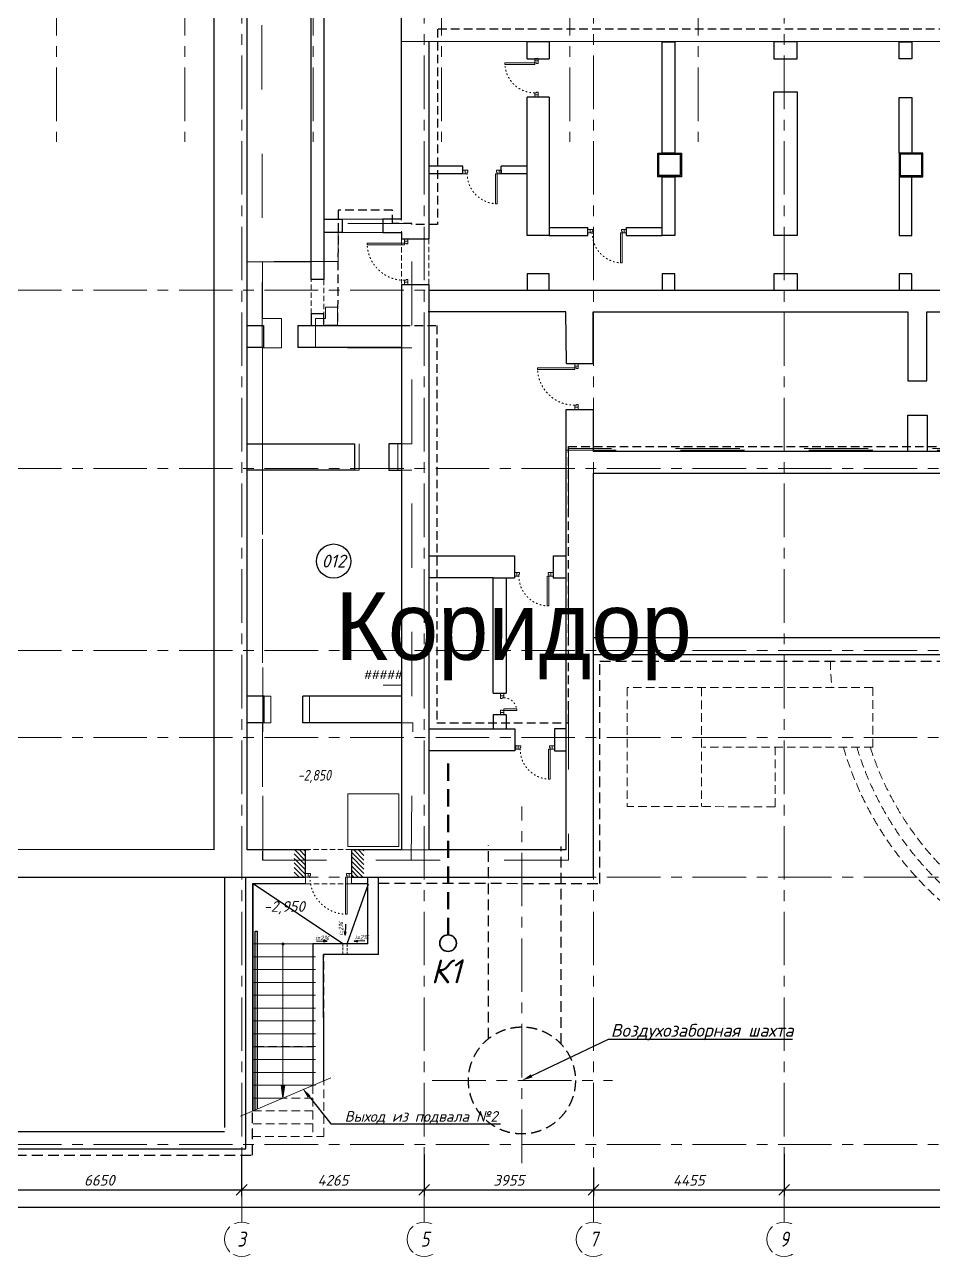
# Model space of a CAD drawing. Header units: millimetres. Extents: x -9096648 to 8741128, y -70248 to 735163.
# Drawn here: x -203976 to -182740, y -67406 to -38634 of the extents above; entities that cross this region are included whole.
import ezdxf
from ezdxf import colors
from ezdxf.entities.mleader import LeaderData, LeaderLine
from ezdxf.enums import TextEntityAlignment as Align
from ezdxf.math import Vec2, Vec3

# ---------------------------------------------------------------- set-up
doc = ezdxf.new("R2018")
doc.units = ezdxf.units.MM
for name, pattern in [('ACAD_ISO03W100', [30, 12, -18]), ('ADSK_Скрыто', [6, 3, -3]), ('ADSK_Штриховая_ш2 п1', [3, 2, -1]), ('CENTER', [2, 1.25, -0.25, 0.25, -0.25]), ('HIDDEN', [6, 4, -2]), ('TRATTEGGIATA', [0.75, 0.5, -0.25])]:
    doc.linetypes.add(name, pattern=pattern)
doc.layers.get('Defpoints').update_dxf_attribs({"color": 6})
for name, color, linetype, lineweight in [('_0', 250, 'Continuous', 9), ('_К1', 36, 'Continuous', 35), ('_Скрыто_', 7, 'ADSK_Скрыто', 9), ('АР штриховка стен', 250, 'Continuous', 9), ('АР_Выноски АПР', 7, 'Continuous', 5), ('АР_Двери', 5, 'Continuous', 18), ('АР_Лестницы', 250, 'Continuous', 15), ('АР_Лестницы ограждение', 94, 'Continuous', 25), ('АР_Маркер экспликации', 239, 'Continuous', 13), ('АР_МосжилНии_Стены', 202, 'Continuous', 30), ('АР_Навесной фасад', 5, 'Continuous', 5), ('АР_Номер помещения', 1, 'Continuous', 25), ('АР_Оси', 193, 'Continuous', 9), ('АР_Оси размеры', 164, 'Continuous', 9), ('АР_Отметки', 250, 'Continuous', 15), ('АР_Помещения_площадь', 19, 'Continuous', 9), ('АР_Размеры', 175, 'Continuous', 9), ('АР_Сети', 250, 'Continuous', 30), ('АР_тонкая линия', 250, 'Continuous', 0), ('Подвал', 250, 'Continuous', 30)]:
    doc.layers.add(name, color=color, linetype=linetype, lineweight=lineweight)
doc.layers.add('АР_Названия помещений', color=124, linetype='Continuous', lineweight=5, plot=False)
doc.layers.add('Границы укрытия', color=3, linetype='ADSK_Штриховая_ш2 п1', lineweight=30, plot=False)
doc.layers.add('ТХ_ВК_трапы', color=5, linetype='Continuous')
doc.styles.add('ISOCPEUR', font='isocpeui.ttf', dxfattribs={"height": 250})
doc.styles.get("Standard").update_dxf_attribs({"font": 'arial.ttf'})
doc.styles.add('ГОСТ 2.304', font='isocpeur.ttf', dxfattribs={"width": 0.7})
doc.dimstyles.new('СПДС', dxfattribs={"dimscale": 100, "dimtxt": 2.5, "dimasz": 2.5, "dimexe": 1.5, "dimexo": 0, "dimgap": 1, "dimtad": 1, "dimdec": 0, "dimrnd": 1, "dimtxsty": 'ГОСТ 2.304', "dimblk": 'OBLIQUE', "dimcen": 2.5, "dimdle": 1.5, "dimadec": 0, "dimazin": 2, "dimtfac": 0.75, "dimtdec": 0, "dimtmove": 1, "dimatfit": 3, "dimfxl": 1, "dimtolj": 1, "dimarcsym": 1})

# ---------------------------------------------------------------- blocks, each defined once
blk = doc.blocks.new('*U1991')
h = blk.add_hatch(color=8)
h.dxf.hatch_style = 1
edge = h.paths.add_edge_path()
edge.add_arc((0, 0), 27.6, 359.64, 719.64)
h = blk.add_hatch(color=8)
h.dxf.hatch_style = 1
h.paths.add_polyline_path([(3300, -44), (3300, 44), (3600, 0)])
at = {"color": 8}
blk.add_line((3600, 0), (0, 0), dxfattribs=at)
blk.add_lwpolyline([(3300, 44), (3300, -44), (3600, 0), (3300, 44)], dxfattribs=at)
blk.add_circle((0, 0), 27.6, dxfattribs=at)
blk = doc.blocks.new('*U2322')
at = {"color": 8}
for points in [[(-55, -80), (-55, 0), (-115, 0), (-115, -40), (-100, -40), (-100, -80), (-55, -80)], [(0, 0), (0, -80), (-55, -80), (-55, 0), (0, 0)], [(-1070, 0), (-1070, -80), (-1015, -80), (-1015, 0), (-1070, 0)], [(-1015, -80), (-1015, 0), (-955, 0), (-955, -40), (-970, -40), (-970, -80), (-1015, -80)]]:
    blk.add_lwpolyline(points, dxfattribs=at)
blk.add_lwpolyline([(-100, -80), (-100, -950), (-140, -950), (-140, -80)], close=True, dxfattribs=at)
at = {"color": 8, "linetype": 'ACAD_ISO03W100', "ltscale": 3}
blk.add_arc((-100, -80), 870, 180, 270, dxfattribs=at)
blk = doc.blocks.new('*U2333')
at = {"color": 8}
blk.add_lwpolyline([(-100, 80), (-100, 950), (-140, 950), (-140, 80)], close=True, dxfattribs=at)
for points in [[(-1070, 0), (-1070, 80), (-1015, 80), (-1015, 0), (-1070, 0)], [(-1015, 80), (-1015, 0), (-955, 0), (-955, 40), (-970, 40), (-970, 80), (-1015, 80)], [(-55, 80), (-55, 0), (-115, 0), (-115, 40), (-100, 40), (-100, 80), (-55, 80)], [(0, 0), (0, 80), (-55, 80), (-55, 0), (0, 0)]]:
    blk.add_lwpolyline(points, dxfattribs=at)
at = {"color": 8, "linetype": 'ACAD_ISO03W100', "ltscale": 3}
blk.add_arc((-100, 80), 870, 90, 180, dxfattribs=at)
blk = doc.blocks.new('_Oblique')
at = {"color": 8, "linetype": 'ByBlock', "lineweight": -2}
blk.add_line((-0.5, -0.5), (0.5, 0.5), dxfattribs=at)
blk = doc.blocks.new('*D2751')
at = {"layer": 'Defpoints', "color": 0, "ltscale": 100, "transparency": 16777216}
for p in [(-198904, -65029), (-205554, -65443), (-198904, -65853)]:
    blk.add_point(p, dxfattribs=at)
at = {"layer": 'АР_Оси размеры', "color": 8, "lineweight": -2, "ltscale": 100, "transparency": 16777216}
for p, q in [((-198904, -65029), (-198904, -66003)), ((-205554, -65443), (-205554, -66003)), ((-205704, -65853), (-198754, -65853))]:
    blk.add_line(p, q, dxfattribs=at)
at = {"layer": 'АР_Оси размеры', "color": 8, "lineweight": -2, "ltscale": 100, "transparency": 16777216, "xscale": 250, "yscale": 250, "zscale": 250, "rotation": 180}
blk.add_blockref('_Oblique', (-205554, -65853), dxfattribs=at)
at = {"layer": 'АР_Оси размеры', "color": 8, "lineweight": -2, "ltscale": 100, "transparency": 16777216, "xscale": 250, "yscale": 250, "zscale": 250}
blk.add_blockref('_Oblique', (-198904, -65853), dxfattribs=at)
at = {"layer": 'АР_Оси размеры', "color": 8, "ltscale": 100, "transparency": 16777216, "insert": (-202229, -65628), "char_height": 250, "attachment_point": 5, "style": 'ISOCPEUR'}
blk.add_mtext('\\A1;6650', dxfattribs=at)
blk = doc.blocks.new('*D2752')
at = {"layer": 'Defpoints', "color": 0, "ltscale": 100, "transparency": 16777216}
for p in [(-198904, -65029), (-194639, -65029), (-194639, -65853)]:
    blk.add_point(p, dxfattribs=at)
at = {"layer": 'АР_Оси размеры', "color": 8, "lineweight": -2, "ltscale": 100, "transparency": 16777216}
for p, q in [((-198904, -65029), (-198904, -66003)), ((-194639, -65029), (-194639, -66003)), ((-199054, -65853), (-194489, -65853))]:
    blk.add_line(p, q, dxfattribs=at)
at = {"layer": 'АР_Оси размеры', "color": 8, "lineweight": -2, "ltscale": 100, "transparency": 16777216, "xscale": 250, "yscale": 250, "zscale": 250, "rotation": 180}
blk.add_blockref('_Oblique', (-198904, -65853), dxfattribs=at)
at = {"layer": 'АР_Оси размеры', "color": 8, "lineweight": -2, "ltscale": 100, "transparency": 16777216, "xscale": 250, "yscale": 250, "zscale": 250}
blk.add_blockref('_Oblique', (-194639, -65853), dxfattribs=at)
at = {"layer": 'АР_Оси размеры', "color": 8, "ltscale": 100, "transparency": 16777216, "insert": (-196771, -65628), "char_height": 250, "attachment_point": 5, "style": 'ISOCPEUR'}
blk.add_mtext('\\A1;4265', dxfattribs=at)
blk = doc.blocks.new('*D2753')
at = {"layer": 'Defpoints', "color": 0, "ltscale": 100, "transparency": 16777216}
for p in [(-194639, -65029), (-190684, -65330), (-190684, -65853)]:
    blk.add_point(p, dxfattribs=at)
at = {"layer": 'АР_Оси размеры', "color": 8, "lineweight": -2, "ltscale": 100, "transparency": 16777216}
for p, q in [((-194639, -65029), (-194639, -66003)), ((-190684, -65330), (-190684, -66003)), ((-194789, -65853), (-190534, -65853))]:
    blk.add_line(p, q, dxfattribs=at)
at = {"layer": 'АР_Оси размеры', "color": 8, "lineweight": -2, "ltscale": 100, "transparency": 16777216, "xscale": 250, "yscale": 250, "zscale": 250, "rotation": 180}
blk.add_blockref('_Oblique', (-194639, -65853), dxfattribs=at)
at = {"layer": 'АР_Оси размеры', "color": 8, "lineweight": -2, "ltscale": 100, "transparency": 16777216, "xscale": 250, "yscale": 250, "zscale": 250}
blk.add_blockref('_Oblique', (-190684, -65853), dxfattribs=at)
at = {"layer": 'АР_Оси размеры', "color": 8, "ltscale": 100, "transparency": 16777216, "insert": (-192661, -65628), "char_height": 250, "attachment_point": 5, "style": 'ISOCPEUR'}
blk.add_mtext('\\A1;3955', dxfattribs=at)
blk = doc.blocks.new('*D2754')
at = {"layer": 'Defpoints', "color": 0, "ltscale": 100, "transparency": 16777216}
for p in [(-186229, -65011), (-190684, -65330), (-186229, -65853)]:
    blk.add_point(p, dxfattribs=at)
at = {"layer": 'АР_Оси размеры', "color": 8, "lineweight": -2, "ltscale": 100, "transparency": 16777216}
for p, q in [((-186229, -65011), (-186229, -66003)), ((-190684, -65330), (-190684, -66003)), ((-190834, -65853), (-186079, -65853))]:
    blk.add_line(p, q, dxfattribs=at)
at = {"layer": 'АР_Оси размеры', "color": 8, "lineweight": -2, "ltscale": 100, "transparency": 16777216, "xscale": 250, "yscale": 250, "zscale": 250, "rotation": 180}
blk.add_blockref('_Oblique', (-190684, -65853), dxfattribs=at)
at = {"layer": 'АР_Оси размеры', "color": 8, "lineweight": -2, "ltscale": 100, "transparency": 16777216, "xscale": 250, "yscale": 250, "zscale": 250}
blk.add_blockref('_Oblique', (-186229, -65853), dxfattribs=at)
at = {"layer": 'АР_Оси размеры', "color": 8, "ltscale": 100, "transparency": 16777216, "insert": (-188456, -65628), "char_height": 250, "attachment_point": 5, "style": 'ISOCPEUR'}
blk.add_mtext('\\A1;4455', dxfattribs=at)
blk = doc.blocks.new('*D2755')
at = {"layer": 'Defpoints', "color": 0, "ltscale": 100, "transparency": 16777216}
for p in [(-186229, -65011), (-177659, -65011), (-177659, -65853)]:
    blk.add_point(p, dxfattribs=at)
at = {"layer": 'АР_Оси размеры', "color": 8, "lineweight": -2, "ltscale": 100, "transparency": 16777216}
for p, q in [((-186229, -65011), (-186229, -66003)), ((-177659, -65011), (-177659, -66003)), ((-186379, -65853), (-177509, -65853))]:
    blk.add_line(p, q, dxfattribs=at)
at = {"layer": 'АР_Оси размеры', "color": 8, "lineweight": -2, "ltscale": 100, "transparency": 16777216, "xscale": 250, "yscale": 250, "zscale": 250, "rotation": 180}
blk.add_blockref('_Oblique', (-186229, -65853), dxfattribs=at)
at = {"layer": 'АР_Оси размеры', "color": 8, "lineweight": -2, "ltscale": 100, "transparency": 16777216, "xscale": 250, "yscale": 250, "zscale": 250}
blk.add_blockref('_Oblique', (-177659, -65853), dxfattribs=at)
at = {"layer": 'АР_Оси размеры', "color": 8, "ltscale": 100, "transparency": 16777216, "insert": (-181944, -65626), "char_height": 250, "attachment_point": 5, "style": 'ISOCPEUR'}
blk.add_mtext('\\A1;8570', dxfattribs=at)
blk = doc.blocks.new('*D2762')
at = {"layer": 'Defpoints', "color": 0, "ltscale": 100, "transparency": 16777216}
for p in [(-143389, -66255), (-211804, -66581), (-143389, -66581)]:
    blk.add_point(p, dxfattribs=at)
at = {"layer": 'АР_Оси размеры', "color": 8, "lineweight": -2, "ltscale": 100, "transparency": 16777216}
for p, q in [((-211804, -66581), (-211804, -66105)), ((-143389, -66581), (-143389, -66105)), ((-211954, -66255), (-143239, -66255))]:
    blk.add_line(p, q, dxfattribs=at)
at = {"layer": 'АР_Оси размеры', "color": 8, "lineweight": -2, "ltscale": 100, "transparency": 16777216, "xscale": 250, "yscale": 250, "zscale": 250, "rotation": 180}
blk.add_blockref('_Oblique', (-211804, -66255), dxfattribs=at)
at = {"layer": 'АР_Оси размеры', "color": 8, "lineweight": -2, "ltscale": 100, "transparency": 16777216, "xscale": 250, "yscale": 250, "zscale": 250}
blk.add_blockref('_Oblique', (-143389, -66255), dxfattribs=at)
at = {"layer": 'АР_Оси размеры', "color": 8, "ltscale": 100, "transparency": 16777216, "insert": (-177596, -66030), "char_height": 250, "attachment_point": 5, "style": 'ISOCPEUR'}
blk.add_mtext('\\A1;68415', dxfattribs=at)
blk = doc.blocks.new('*U2116')
at = {"layer": 'АР_Номер помещения', "color": 8}
blk.add_circle((-16481, -1596), 400, dxfattribs=at)
at = {"layer": 'АР_Помещения_площадь', "color": 8}
blk.add_line((-14899, -4495), (-15322, -4495), dxfattribs=at)
at = {"color": 8, "style": 'ISOCPEUR', "flags": 1}
blk.add_attdef('КАТЕГОРИЯ', (-499, -2092), '', height=250, dxfattribs=at)
at = {"layer": 'АР_Номер помещения', "color": 8, "style": 'ISOCPEUR'}
blk.add_attdef('НОМЕР_ПОМЕЩЕНИЯ', text='', height=300, dxfattribs=at).set_placement((-16481, -1596), align=Align.MIDDLE_CENTER)
at = {"layer": 'АР_Помещения_площадь', "color": 8, "lineweight": 30, "flags": 104}
blk.add_attdef('ИМЯ_ПОМЕЩЕНИЯ', text='', height=100, dxfattribs=at).set_placement((158, 1217), align=Align.MIDDLE_CENTER)
at = {"layer": 'АР_Помещения_площадь', "color": 8, "style": 'ISOCPEUR'}
blk.add_attdef('ПЛОЩАДЬ_ПОМЕЩЕНИЯ', text='', height=200, dxfattribs=at).set_placement((-14894, -4249), align=Align.MIDDLE_RIGHT)
blk = doc.blocks.new('*U2117')
at = {"color": 8}
blk.add_lwpolyline([(-100, 80), (-100, 780), (-140, 780), (-140, 80)], close=True, dxfattribs=at)
for points in [[(-900, 0), (-900, 80), (-845, 80), (-845, 0), (-900, 0)], [(-845, 80), (-845, 0), (-785, 0), (-785, 40), (-800, 40), (-800, 80), (-845, 80)], [(-55, 80), (-55, 0), (-115, 0), (-115, 40), (-100, 40), (-100, 80), (-55, 80)], [(0, 0), (0, 80), (-55, 80), (-55, 0), (0, 0)]]:
    blk.add_lwpolyline(points, dxfattribs=at)
at = {"color": 8, "linetype": 'ACAD_ISO03W100', "ltscale": 3}
blk.add_arc((-100, 80), 700, 90, 180, dxfattribs=at)
blk = doc.blocks.new('*U2118')
at = {"color": 8}
for points in [[(-55, -80), (-55, 0), (-115, 0), (-115, -40), (-100, -40), (-100, -80), (-55, -80)], [(0, 0), (0, -80), (-55, -80), (-55, 0), (0, 0)], [(-900, 0), (-900, -80), (-845, -80), (-845, 0), (-900, 0)], [(-845, -80), (-845, 0), (-785, 0), (-785, -40), (-800, -40), (-800, -80), (-845, -80)]]:
    blk.add_lwpolyline(points, dxfattribs=at)
blk.add_lwpolyline([(-100, -80), (-100, -780), (-140, -780), (-140, -80)], close=True, dxfattribs=at)
at = {"color": 8, "linetype": 'ACAD_ISO03W100', "ltscale": 3}
blk.add_arc((-100, -80), 700, 180, 270, dxfattribs=at)
blk = doc.blocks.new('*U2047')
at = {"color": 8}
for points in [[(-500, 0), (-500, -80), (-445, -80), (-445, 0), (-500, 0)], [(-445, -80), (-445, 0), (-385, 0), (-385, -40), (-400, -40), (-400, -80), (-445, -80)], [(-55, -80), (-55, 0), (-115, 0), (-115, -40), (-100, -40), (-100, -80), (-55, -80)], [(0, 0), (0, -80), (-55, -80), (-55, 0), (0, 0)]]:
    blk.add_lwpolyline(points, dxfattribs=at)
blk.add_lwpolyline([(-100, -80), (-100, -380), (-140, -380), (-140, -80)], close=True, dxfattribs=at)
at = {"color": 8, "linetype": 'ACAD_ISO03W100', "ltscale": 3}
blk.add_arc((-100, -80), 300, 180, 270, dxfattribs=at)
blk = doc.blocks.new('_DotSmall')
at = {"color": 8, "linetype": 'ByBlock', "const_width": 0.5}
blk.add_lwpolyline([(-0.0625, 0, 1), (0.0625, 0, 1)], format="xyb", close=True, dxfattribs=at)
blk = doc.blocks.new('A$C60eaf59b')
at = {"layer": 'ТХ_ВК_трапы', "color": 8, "ltscale": 100}
for p, q in [((7, -37), (-7, 37)), ((-7, 37), (7, -37)), ((11, 182), (7, -37)), ((7, -37), (24, 38))]:
    blk.add_line(p, q, dxfattribs=at)

msp = doc.modelspace()

# ---------------------------------------------------------------- hatches: boundary and pattern name
at = {"layer": 'АР штриховка стен', "ltscale": 100}
h = msp.add_hatch(dxfattribs=at)
h.set_pattern_fill('ANSI31', color=8, scale=600, angle=-90)
h.set_pattern_definition([(315, (-107028.32, 789078.04), (53.0330086, 53.0330086), [])])
h.paths.add_polyline_path([(-196338.69, -58544.64), (-196338.68, -57905.29), (-196047.1, -57905.29), (-196047.11, -58544.64)])
h.paths.add_polyline_path([(-197675.54, -58544.64), (-197675.54, -57905.29), (-197409.71, -57905.29), (-197409.71, -58544.64)])

# ---------------------------------------------------------------- linework, layer by layer
at = {"color": 8, "lineweight": 13, "ltscale": 500}
for p, q in [((-196552.5, -43178.04), (-195606.54, -43178.02)), ((-196552.5, -43489), (-195606.54, -43488.98)), ((-198778.67, -44174.67), (-197281.14, -44174.67))]:
    msp.add_line(p, q, dxfattribs=at)
at = {"color": 8, "linetype": 'TRATTEGGIATA', "ltscale": 500}
for p, q in [((-190533.85, -58694.32), (-190533.85, -53504.32)), ((-190533.85, -53504.32), (-164418.67, -53504.32)), ((-193132.84, -62318.37), (-193132.84, -57809.69)), ((-191440.2, -62444.65), (-191440.2, -57829.65)), ((-195707.03, -58689.12), (-190533.85, -58694.32)), ((-198653.55, -65044.32), (-198653.57, -64012.29)), ((-212053.85, -65044.32), (-198653.55, -65044.32))]:
    msp.add_line(p, q, dxfattribs=at)
at = {"color": 8, "ltscale": 150}
for points in [[(-196538.14, -60104.58), (-198638.5, -58704.64)], [(-196438.14, -60104.58), (-195940.05, -58704.64)]]:
    msp.add_lwpolyline(points, dxfattribs=at)
at = {"color": 8, "linetype": 'TRATTEGGIATA', "ltscale": 500}
msp.add_circle((-192354.8, -63296.71), 1250, dxfattribs=at)
at = {"layer": '_0', "color": 8, "ltscale": 100}
msp.add_lwpolyline([(-196419.24, -57831.13), (-195234.11, -57831.13), (-195234.11, -56605.34), (-196419.24, -56605.34)], close=True, dxfattribs=at)
at = {"layer": '_К1', "color": 8, "ltscale": 100}
msp.add_circle((-194080.84, -60090.25), 193.61, dxfattribs=at)
at = {"layer": '_Скрыто_', "color": 8, "lineweight": 13, "ltscale": 500}
for points in [[(-195042.1, -33832.36), (-160645.37, -33832.36), (-160645.37, -36797.17), (-162021.65, -36797.17), (-162021.65, -37728.67), (-150228.36, -37728.67), (-150233.19, -55597.19), (-143672.04, -55589.99), (-143672.04, -64493.34), (-156127.24, -64593.34), (-156127.24, -54615.53), (-160262.64, -54615.53), (-160262.64, -48533.11), (-191269.25, -48533.11), (-191269.25, -58149.76), (-198406.25, -58149.76), (-198434.71, -36768.96), (-199914.04, -36768.96), (-199914.04, -28704.32), (-195034.04, -28704.32), (-195042.1, -33832.36)], [(-199914.04, -28704.32), (-195034.04, -28704.32), (-195033.66, -33868.03), (-160540.19, -33868.03), (-160540.19, -36914), (-161175.66, -36914), (-161175.66, -38224.32), (-160138.7, -38224.32), (-160138.7, -37956.75), (-150280.66, -37956.76), (-150278.82, -55620.41), (-143688.96, -55688.96), (-143690.58, -64483.34), (-152587.37, -64494), (-155989.66, -64494), (-155989.66, -54321.23), (-160162.64, -54321.23), (-160152.64, -48570.5), (-191324.02, -48570.5), (-191324.02, -57909.65), (-198778.67, -57909.65), (-198778.67, -36807.59), (-199914.04, -36807.59), (-199914.04, -28704.32)], [(-194923.78, -43280.7), (-196645.81, -43280.7), (-196645.81, -44165.06), (-198420.5, -44165.06), (-198420.5, -45498.55), (-197973.05, -45498.55), (-197973.08, -46187.36), (-198420.68, -46187.33), (-198420.68, -48423.94), (-196157.75, -48423.97), (-196157.75, -49042.35), (-198420.46, -49042.37), (-198420.37, -54321.23), (-198220.41, -54321.23), (-198220.41, -54940.53), (-198420.37, -54940.53), (-198420.37, -58149.76), (-194945.63, -58149.76), (-194904.38, -54940.53), (-197320.41, -54940.54), (-197320.41, -54321.23), (-194924.83, -54321.23), (-194926.22, -49042.84), (-195257.75, -49042.84), (-195257.75, -48424.46), (-194927.75, -48424.46), (-194927.75, -46187.32), (-197180.14, -46187.34), (-197180.14, -45498.55), (-196945.08, -45498.55), (-196945.08, -45236.08), (-196664.27, -45236.08), (-196664.27, -45664.98), (-194925.01, -45664.98), (-194923.78, -43280.7)]]:
    msp.add_lwpolyline(points, dxfattribs=at)
at = {"layer": 'АР_Лестницы', "color": 8, "ltscale": 100}
for p, q in [((-197237.22, -60407.47), (-198637.35, -60407.47)), ((-197237.08, -60707.47), (-198637.35, -60707.47)), ((-197236.95, -61007.47), (-198637.35, -61007.47)), ((-197236.81, -61307.47), (-198637.35, -61307.47)), ((-197236.68, -61606.84), (-198637.35, -61607.47)), ((-197236.54, -61907.47), (-198637.35, -61907.47)), ((-197236.4, -62207.47), (-198637.35, -62207.47)), ((-197236.27, -62507.47), (-198637.35, -62507.47)), ((-197236.13, -62807.47), (-198637.35, -62807.47)), ((-196818.27, -63237.75), (-198927.47, -64127.89)), ((-197236, -63107.47), (-198637.35, -63107.47))]:
    msp.add_line(p, q, dxfattribs=at)
for points in [[(-197237.35, -60107.47), (-198637.35, -60107.47)], [(-197235.86, -63407.47), (-198637.35, -63407.47)], [(-197931.28, -63707.47), (-198637.35, -63707.47)]]:
    msp.add_lwpolyline(points, dxfattribs=at)
at = {"layer": 'АР_Лестницы ограждение', "color": 8, "ltscale": 100}
msp.add_lwpolyline([(-198590.52, -63983.57), (-198590.52, -59807.05), (-198539.24, -59807.05), (-198539.24, -63961.93)], dxfattribs=at)
at = {"layer": 'АР_МосжилНии_Стены', "color": 8, "ltscale": 100}
for p, q in [((-197281.14, -44591.23), (-197281.14, -37948.47)), ((-196985.1, -37948.45), (-196981.26, -44591.23)), ((-195168.67, -39173.55), (-195168.67, -37948.5)), ((-194530.16, -39031), (-194530.16, -43636.5)), ((-195169.11, -43199.8), (-195168.67, -39173.55)), ((-196981.26, -44591.23), (-197281.14, -44591.23)), ((-198778.67, -45664.98), (-198390.2, -45664.98)), ((-198390.2, -45664.98), (-198390.2, -46177.32)), ((-197590.2, -45664.97), (-197590.2, -46177.31)), ((-196664.27, -45664.98), (-196945.08, -45664.98)), ((-198390.2, -46177.32), (-198778.67, -46177.33)), ((-195168.67, -46177.31), (-197590.2, -46177.31)), ((-190683.67, -52954.29), (-190683.63, -49114.32)), ((-190683.67, -49114.32), (-164268.67, -49114.32)), ((-192525.63, -51045.43), (-192525.63, -51555.43)), ((-191625.63, -51045.58), (-191625.63, -51555.43)), ((-164268.67, -52954.29), (-190683.67, -52954.29)), ((-198375.26, -54321.23), (-198778.67, -54321.23)), ((-195168.67, -54321.23), (-197475.26, -54321.23)), ((-198375.26, -54940.53), (-198778.67, -54940.53)), ((-195168.67, -54940.53), (-197475.26, -54940.53)), ((-194530.16, -55085.64), (-192520.63, -55085.64)), ((-192520.63, -55085.64), (-192520.63, -55594.02)), ((-191595.87, -55086.13), (-191595.87, -55594.02)), ((-191324.02, -55086.13), (-191591.52, -55086.13)), ((-192520.63, -55594.02), (-194530.16, -55594.02)), ((-191591.52, -55594.02), (-191324.02, -55594.51)), ((-199546.59, -57906), (-204915.16, -57904.5)), ((-197409.71, -58544.64), (-197409.71, -57906.32)), ((-196338.69, -57906.32), (-196338.69, -58544.64)), ((-199391.66, -58544.37), (-197409.71, -58544.64)), ((-198803.55, -64894.32), (-198803.68, -58544.32)), ((-196338.69, -58544.64), (-192554.78, -58544.32)), ((-195955.98, -60104.64), (-195957.12, -58544.64)), ((-195705.98, -60354.66), (-195707.12, -58544.64)), ((-197239, -60107.47), (-197239.09, -63414.03, 0)), ((-195958.9, -60107.47), (-197238.95, -60107.47)), ((-195706.64, -60354.66), (-196988.95, -60354.66)), ((-196987.45, -63309.15), (-196988.95, -60354.66)), ((-196987.34, -63006.39), (-196988.95, -60354.66)), ((-195706.64, -60354.66), (-196986.68, -60354.66)), ((-211903.85, -64894.32), (-198803.43, -64894.32))]:
    msp.add_line(p, q, dxfattribs=at)
for points in [[(-199546.59, -57906), (-199546.59, -37314.32)], [(-198778.67, -57906), (-198778.67, -57906), (-198778.67, -37948.5)], [(-160141.24, -39043.06), (-195171.21, -39030.77)], [(-192231.16, -39433), (-192231.16, -39031.8), (-191718.67, -39031.8), (-191718.67, -39433)], [(-192231.16, -39433), (-191718.67, -39433)], [(-191718.67, -40328.72), (-191718.67, -43556.05), (-192231.16, -43556.05), (-192231.16, -40328.72)], [(-191718.67, -40328.72), (-192231.16, -40328.72)], [(-193733.04, -41937.55), (-194530.16, -41937.55)], [(-193733.22, -41937.55), (-194330.22, -41937.55)], [(-193733.22, -42117.55), (-193733.22, -41937.55)], [(-193733.04, -42117.55), (-193733.04, -41937.55)], [(-192231.16, -41937.55), (-192838.17, -41937.55)], [(-192838.17, -42117.55), (-192838.17, -41937.55)], [(-193733.04, -42117.55), (-194530.16, -42117.55)], [(-193733.22, -42117.55), (-194330.22, -42117.55)], [(-192231.16, -42117.55), (-192838.17, -42117.55)], [(-196981.13, -43178.04), (-196552.5, -43178.04), (-196552.5, -43489.16), (-196981.13, -43489.16)], [(-195168.14, -43178.07), (-195606.54, -43178.02), (-195606.54, -43489.16), (-195168.67, -43489.16), (-195168.67, -43636.5), (-194530.16, -43636.5)], [(-191718.67, -43376.05), (-190811.39, -43376.05)], [(-190811.39, -43556.05), (-190811.39, -43376.05)], [(-189911.39, -43376.05), (-189079.23, -43376.05)], [(-189911.39, -43556.05), (-189911.39, -43376.05)], [(-191718.67, -43556.05), (-190811.39, -43556.05)], [(-189911.39, -43556.05), (-189079.23, -43556.05)], [(-195168.67, -44706.5), (-195168.67, -57900.56)], [(-195168.67, -44706.5), (-194530.16, -44706.5), (-194530.16, -57906)], [(-194530.16, -44834.32), (-179309.84, -44834.32), (-179309.84, -45345.99)], [(-196981.26, -45664.95), (-196981.26, -45392.76), (-197281.15, -45392.77), (-197281.15, -45664.98)], [(-191314.07, -46553.54), (-191332.62, -45345.99), (-194548.71, -45345.99)], [(-190689.35, -46553.54), (-190689.35, -45345.99), (-183335.91, -45345.99), (-183335.91, -46953.69), (-182891.25, -46953.68), (-182891.25, -46953.68), (-182891.25, -45345.99)], [(-160777.16, -45345.99), (-160777.16, -48606.13), (-190683.67, -48605.87), (-190684.06, -47623.54)], [(-182891.25, -45345.99), (-179309.84, -45345.99)], [(-197590.2, -45664.97), (-195168.67, -45664.97)], [(-191314.07, -46553.54), (-190689.35, -46553.54)], [(-191324.41, -47623.54), (-190684.06, -47623.54)], [(-191324.02, -57909.65), (-191324.41, -47627.19)], [(-198778.67, -48423.97), (-196263.83, -48423.48), (-196263.83, -49041.86), (-198778.69, -49041.86)], [(-195168.67, -48423.97), (-195461.42, -48423.97), (-195461.42, -49041.86), (-195168.67, -49042.35)], [(-194530.16, -51045.45), (-192525.63, -51045.45)], [(-191625.63, -51045.58), (-191324.02, -51045.63)], [(-193024.46, -54252.16), (-193024.45, -51555.38), (-194530.16, -51555.38)], [(-193024.45, -51555.43), (-192525.63, -51555.43)], [(-192724.45, -51555.4), (-192724.46, -54252.16)], [(-191625.63, -51555.43), (-191324.02, -51555.43)], [(-192554.78, -58544.32), (-190683.67, -58544.32), (-190683.67, -52954.29), (-190683.67, -52954.29)], [(-177658.67, -53354.32), (-177658.67, -53354.32), (-190683.67, -53354.32)], [(-198375.26, -54940.53), (-198375.26, -54321.23)], [(-197475.26, -54940.53), (-197475.26, -54321.23)], [(-193024.48, -54252.16), (-192724.46, -54252.16)], [(-193024.48, -54758.81), (-193024.48, -55085.64)], [(-192724.48, -54758.81), (-193024.48, -54758.81)], [(-192724.48, -54758.81), (-192724.48, -55085.64)], [(-199301.59, -64493.5), (-211503.67, -64493.5), (-211503.67, -55585), (-205553.67, -55585), (-205553.67, -58544.32), (-199301.59, -58544.32), (-199301.59, -64393.5)], [(-197409.71, -57906.32), (-198778.67, -57906)], [(-195168.67, -57906), (-196338.69, -57906.32)], [(-191324.02, -57906), (-191324.02, -57906), (-194530.16, -57906)]]:
    msp.add_lwpolyline(points, dxfattribs=at)
for points in [[(-188778.32, -41637.19), (-189079.19, -41637.19), (-189079.23, -39032.96), (-188778.37, -39032.96)], [(-186465.42, -39433), (-185926.9, -39433), (-185926.9, -39033.92), (-186465.42, -39033.92)], [(-183240.41, -39433), (-183538.07, -39433), (-183538.08, -39034.9), (-183240.41, -39034.9)], [(-185926.9, -43556.05), (-186465.42, -43556.05), (-186465.42, -40203.31), (-185926.9, -40203.31)], [(-183240.36, -41637.19), (-183538.03, -41637.19), (-183538.07, -40333.31), (-183240.41, -40333.31)], [(-189179.19, -41637.19), (-188629.19, -41637.19), (-188629.19, -42187.19), (-189179.19, -42187.19)], [(-189154.19, -41662.19), (-188654.19, -41662.19), (-188654.19, -42162.19), (-189154.19, -42162.19)], [(-182988.03, -41637.19), (-183538.03, -41637.19), (-183538.03, -42187.19), (-182988.03, -42187.19)], [(-183013.03, -41662.19), (-183513.03, -41662.19), (-183513.03, -42162.19), (-183013.03, -42162.19)], [(-188778.36, -43556.05), (-189079.23, -43556.05), (-189079.19, -42187.19), (-188778.32, -42187.19)], [(-183240.36, -42187.19), (-183538.03, -42187.19), (-183538.07, -43556.05), (-183240.41, -43556.05)], [(-191718.67, -44455.81), (-192231.16, -44455.81), (-192231.16, -44834.32), (-191718.67, -44834.32)], [(-188778.36, -44455.81), (-189079.23, -44455.81), (-189079.23, -44834.32), (-188778.36, -44834.32)], [(-185911.9, -44455.81), (-186465.42, -44455.81), (-186465.42, -44834.32), (-185911.9, -44834.32)], [(-183240.41, -44455.81), (-183538.07, -44455.81), (-183538.07, -44834.32), (-183240.41, -44834.32)], [(-183335.91, -47754.08), (-182887.36, -47754.08), (-182887.36, -48605.94), (-183335.91, -48605.94)]]:
    msp.add_lwpolyline(points, close=True, dxfattribs=at)
at = {"layer": 'АР_Навесной фасад', "color": 8, "ltscale": 100}
for p, q in [((-197409.71, -58704.64), (-197409.71, -58544.64)), ((-196338.69, -58704.64), (-196338.69, -58544.64)), ((-198648.68, -64010.23), (-198648.5, -58694.64)), ((-198648.5, -58694.64), (-197409.71, -58694.64)), ((-198638.68, -64006.01), (-198638.5, -58704.64)), ((-198638.5, -58704.64), (-197409.71, -58704.64)), ((-196338.69, -58694.64), (-195957.12, -58694.64)), ((-196338.69, -58704.64), (-195957.12, -58704.64))]:
    msp.add_line(p, q, dxfattribs=at)
at = {"layer": 'АР_Оси', "color": 8, "linetype": 'CENTER', "ltscale": 1000}
for p, q in [((-203233.92, 14363.15), (-203233.92, -41369.2)), ((-200233.92, 14363.15), (-200233.92, -41369.2)), ((-197233.92, 14363.15), (-197233.92, -41369.2)), ((-194233.92, 14363.15), (-194233.92, -41369.2)), ((-191233.92, 14363.15), (-191233.92, -41369.2)), ((-188233.92, 14363.15), (-188233.92, -41369.2)), ((-194638.85, -66605.59), (-194638.85, -32298.11)), ((-190683.85, -66605.59), (-190683.85, -32298.11)), ((-186228.85, -66605.59), (-186228.85, -32298.11)), ((-198903.85, -66605.59), (-198903.85, -37223.06)), ((-224367.61, -44834.32), (-140770.44, -44834.32)), ((-224367.61, -49004.32), (-140770.44, -49004.32)), ((-224367.61, -53254.32), (-140770.44, -53254.32)), ((-224367.61, -55284.32), (-140770.44, -55284.32)), ((-192355.5, -65227), (-192355.5, -56898.7)), ((-224367.61, -58544.32), (-154986.41, -58544.32)), ((-194450, -63300), (-190240.57, -63300)), ((-224367.61, -64794.32), (-140770.44, -64794.32))]:
    msp.add_line(p, q, dxfattribs=at)
at = {"layer": 'АР_Оси', "color": 8, "ltscale": 0.5}
for centre in [(-198903.85, -67005.59), (-194638.85, -67005.59), (-190683.85, -67005.59), (-186228.85, -67005.59)]:
    msp.add_circle(centre, 400, dxfattribs=at)
at = {"layer": 'АР_Сети', "color": 8, "linetype": 'HIDDEN', "lineweight": 50, "ltscale": 100}
msp.add_line((-194080.84, -55895.89), (-194080.84, -60090.25), dxfattribs=at)
at = {"layer": 'АР_тонкая линия', "color": 8, "linetype": 'ADSK_Штриховая_ш2 п1', "ltscale": 100}
for p, q in [((-184158.16, -54120.04), (-189896.1, -54120.04)), ((-189896.1, -54120.23), (-189896.1, -56900.23)), ((-188157.73, -54120.23), (-188157.73, -56898.41)), ((-184158.16, -55515.04), (-184158.16, -54120.04)), ((-184158.16, -55515.04), (-188130.01, -55510.04)), ((-186437.7, -56902.1), (-186437.7, -55511.92)), ((-186437.7, -56902.1), (-189896.1, -56900.23)), ((-197237.71, -60107.18, 0), (-197237.67, -64607.18, 0)), ((-196987.66, -64607.18, 0), (-196987.66, -60357.06, 0)), ((-197182.05, -61007.15), (-198580.45, -61007.15)), ((-197182.05, -61307.15), (-198580.45, -61307.15)), ((-197182.05, -61607.15), (-198580.46, -61607.15)), ((-197182.05, -61907.15), (-198580.46, -61907.15)), ((-197182.06, -62207.15), (-198580.46, -62207.15)), ((-197182.06, -62507.15), (-198580.46, -62507.15)), ((-197182.06, -62807.15), (-198580.46, -62807.15)), ((-197182.06, -63107.15), (-198580.46, -63107.15)), ((-197182.06, -63407.15), (-198580.46, -63407.15)), ((-197237.68, -63707.14, 0), (-198580.46, -63707.15)), ((-197237.68, -64007.09, 0), (-198648.68, -64007.1)), ((-197237.67, -64307.15, 0), (-198653.56, -64307.18)), ((-198653.56, -64607.15), (-196987.66, -64607.15, 0))]:
    msp.add_line(p, q, dxfattribs=at)
for points in [[(-197182.05, -60107.15), (-198580.45, -60107.15)], [(-197182.05, -60407.15), (-198580.45, -60407.15)], [(-197182.05, -60707.15), (-197182.05, -60707.15), (-198580.45, -60707.15)]]:
    msp.add_lwpolyline(points, dxfattribs=at)
at = {"layer": 'АР_тонкая линия', "color": 8, "linetype": 'ADSK_Штриховая_ш2 п1', "ltscale": 30, "elevation": 0.48}
msp.add_lwpolyline([(-196538.14, -60354.52), (-196438.14, -60354.52), (-196438.14, -60104.58), (-196538.14, -60104.58)], close=True, dxfattribs=at)
at = {"layer": 'АР_тонкая линия', "color": 8, "linetype": 'ADSK_Штриховая_ш2 п1', "ltscale": 100}
for centre, radius, start, end in [((-177530.03, -53355.62), 7619.62, 181.11824, 185.730774), ((-177461.07, -53361.14), 7688.12, 196.263078, 355.139336), ((-177460.94, -53360.93), 7388.26, 196.947511, 351.219867), ((-177460.94, -53361.03), 7088.2, 197.69065, 351.221503)]:
    msp.add_arc(centre, radius, start, end, dxfattribs=at)
at = {"layer": 'Границы укрытия', "color": 8, "ltscale": 100}
msp.add_lwpolyline([(-160813.43, -38736.89), (-194330.22, -38736.89), (-194330.22, -43302.42), (-194925.01, -43302.42), (-194923.78, -43280.7), (-195382.72, -43280.7), (-195382.72, -42969.59), (-196645.81, -42969.59), (-196664.27, -45664.98), (-194340.17, -45664.98), (-194340.17, -54940.04), (-191269.25, -54940.04), (-191269.25, -48485.19), (-160813.38, -48485.45), (-160813.43, -38736.89)], dxfattribs=at)
at = {"layer": 'Подвал', "color": 8, "linetype": 'TRATTEGGIATA', "lineweight": 13, "ltscale": 250}
for p, q in [((-195171.41, -43455.63), (-195168.67, -44681.85)), ((-194530.16, -43636.5), (-194530.95, -44706.5)), ((-197281.15, -45392.77), (-197281.15, -44556.45)), ((-196981.26, -44591.23), (-196981.26, -45392.76)), ((-197409.71, -57905.42), (-196339.71, -57905.42)), ((-197408.69, -58704.64), (-196338.69, -58704.64))]:
    msp.add_line(p, q, dxfattribs=at)

# ---------------------------------------------------------------- block references
at = {"layer": 'АР_Двери', "color": 8}
for name, p, xscale, rotation in [('*U2118', (-191973.36, -39428.72), -1, 270), ('*U2117', (-192833.22, -42037.55), -1, 180), ('*U2117', (-189911.39, -43420.64), -1, 180), ('*U2322', (-195021.43, -43636.5), -1, 270), ('*U2322', (-191040.33, -46553.54), -1, 270), ('*U2117', (-191625.63, -51433.66), -1, 180), ('*U2047', (-192857.02, -54758.81), -1.000000000000001, 90), ('*U2117', (-191595.87, -55478.42), -1, 180), ('*U2333', (-196338.69, -58466.18), -1, 180)]:
    msp.add_blockref(name, p, dxfattribs=dict(at, xscale=xscale, rotation=rotation))
at = {"layer": 'АР_Лестницы', "color": 8, "ltscale": 75, "rotation": 270}
msp.add_blockref('*U1991', (-197939.85, -60107.47), dxfattribs=at)
at = {"layer": 'АР_Маркер экспликации', "color": 8}
ref = msp.add_blockref('*U2116', (-180273.64, -49569.78), dxfattribs=at)
ref.add_attrib('НОМЕР_ПОМЕЩЕНИЯ', '012', dxfattribs={"layer": 'АР_Номер помещения', "color": 8, "height": 300, "style": 'ISOCPEUR'}).set_placement((-196754.22, -51165.5), align=Align.MIDDLE_CENTER)
lines = msp.add_mtext('Коридор', dxfattribs={"layer": 'АР_Названия помещений', "color": 8, "insert": (-196713.84, -51895.5), "char_height": 1576.782, "width": 926.94, "attachment_point": 1})
ref.add_attrib('ИМЯ_ПОМЕЩЕНИЯ', '', (-196713.84, -51895.5), dxfattribs={"flags": 104}).embed_mtext(lines)
ref.add_attrib('ПЛОЩАДЬ_ПОМЕЩЕНИЯ', '#####', dxfattribs={"layer": 'АР_Помещения_площадь', "color": 8, "height": 200, "style": 'ISOCPEUR'}).set_placement((-195167.96, -53818.49), align=Align.MIDDLE_RIGHT)
at = {"layer": 'АР_Размеры', "color": 8, "lineweight": 13, "ltscale": 500, "xscale": 1.152508263170329, "yscale": 1.152508263170329, "zscale": 1.152508263170329, "rotation": 90}
msp.add_blockref('A$C60eaf59b', (-196945.84, -60050, -0.38), dxfattribs=at)

# ---------------------------------------------------------------- texts
at = {"layer": 'АР_Сети', "color": 8, "ltscale": 10, "style": 'ISOCPEUR'}
msp.add_text('К1', height=560, dxfattribs=at).set_placement((-194485.39, -61028.04))

# ---------------------------------------------------------------- dimensions: what is measured, and where the dimension line sits
at = {"layer": 'АР_Оси размеры', "color": 8, "ltscale": 100}
for base, p1, p2, picture, middle in [((-186228.85, -65852.92), (-190683.85, -65329.87), (-186228.85, -65011.14), '*D2754', (-188456.35, -65627.92)), ((-177658.85, -65852.92), (-186228.85, -65011.14), (-177658.85, -65011.14), '*D2755', (-181943.85, -65626.31)), ((-198903.85, -65852.92), (-205553.85, -65442.97), (-198903.85, -65029.14), '*D2751', (-202228.85, -65627.92)), ((-194638.85, -65852.92), (-198903.85, -65029.14), (-194638.85, -65029.14), '*D2752', (-196771.35, -65627.92)), ((-190683.85, -65852.92), (-194638.85, -65029.14), (-190683.85, -65329.87), '*D2753', (-192661.35, -65627.92))]:
    dim = msp.add_linear_dim(base=base, p1=p1, p2=p2, dimstyle='СПДС', override={"dimtxsty": 'ISOCPEUR', "dimclrd": 8, "dimclre": 8, "dimclrt": 8}, dxfattribs=at)
    dim.commit()
    dim.dimension.update_dxf_attribs({"geometry": picture, "text_midpoint": middle})

# ---------------------------------------------------------------- leaders
at = {"layer": 'АР_Выноски АПР', "color": 8}
ml = msp.add_multileader_mtext('Standard', dxfattribs=at)
ml.set_content('Воздухозаборная шахта', color=8, style='ISOCPEUR')
ml.set_leader_properties(color=8)
ml.build(insert=Vec2(0, 0))
ml.multileader.update_dxf_attribs({"text_left_attachment_type": 6, "text_right_attachment_type": 6, "dogleg_length": 100, "arrow_head_size": 250})
ctx = ml.context
ctx.base_point, ctx.char_height, ctx.arrow_head_size, ctx.landing_gap_size, ctx.plane_origin = Vec3(-190303.28, -62336), 300, 250, 25, Vec3(-185262.6, -52238.7)
ctx.left_attachment, ctx.right_attachment = 6, 6
notes = []
notes.append((ctx, [(0, (1, 1, 0), (-190329.29, -62336), (1, 0), 26.01, [(2, [(-192354.8, -63296.71)], 0, [])])]))
ctx.mtext.insert, ctx.mtext.width, ctx.mtext.defined_height, ctx.mtext.flow_direction = Vec3(-190278.28, -61976), 4200.7654, 12.17, 5
ml = msp.add_multileader_mtext('Standard', dxfattribs=at)
ml.set_content('Воздухозаборная шахта', color=8, style='ISOCPEUR')
ml.set_leader_properties(color=8)
ml.build(insert=Vec2(0, 0))
ml.multileader.update_dxf_attribs({"text_left_attachment_type": 6, "text_right_attachment_type": 6, "dogleg_length": 100, "arrow_head_size": 250})
ctx = ml.context
ctx.base_point, ctx.char_height, ctx.arrow_head_size, ctx.landing_gap_size, ctx.plane_origin = Vec3(-190303.28, -62336), 300, 250, 25, Vec3(-185262.6, -52238.7)
ctx.left_attachment, ctx.right_attachment = 6, 6
notes.append((ctx, [(0, (1, 1, 0), (-190329.29, -62336), (1, 0), 26.01, [(2, [(-192354.8, -63296.71)], 0, [])])]))
ctx.mtext.insert, ctx.mtext.width, ctx.mtext.defined_height, ctx.mtext.flow_direction = Vec3(-190278.28, -61976), 4200.7654, 12.17, 5
ml = msp.add_multileader_mtext('Standard', dxfattribs=at)
ml.set_content('Выход из подвала №2', color=8, style='ISOCPEUR')
ml.set_leader_properties(color=8)
ml.build(insert=Vec2(0, 0))
ml.multileader.update_dxf_attribs({"text_left_attachment_type": 6, "text_right_attachment_type": 6, "dogleg_length": 100, "arrow_head_size": 250})
ctx = ml.context
ctx.base_point, ctx.char_height, ctx.arrow_head_size, ctx.landing_gap_size, ctx.plane_origin = Vec3(-196522.45, -64311.74), 250, 250, 25, Vec3(-190473.25, -52138.28)
ctx.left_attachment, ctx.right_attachment = 6, 6
notes.append((ctx, [(0, (1, 1, 0), (-196822.82, -64311.74), (1, 0), 300.37, [(2, [(-197482.68, -63477.73)], 0, [])])]))
ctx.mtext.insert, ctx.mtext.width, ctx.mtext.defined_height, ctx.mtext.flow_direction = Vec3(-196497.45, -64011.74), 4200.7654, 12.17, 5
at = {"layer": 'АР_Отметки', "color": 8}
ml = msp.add_multileader_mtext('Standard', dxfattribs=at)
ml.set_content('-2,950', color=8, style='ISOCPEUR')
ml.set_leader_properties(color=8, linetype='Continuous', lineweight=-1)
ml.set_arrow_properties(name='DOTSMALL')
ml.build(insert=Vec2(0, 0))
ml.multileader.update_dxf_attribs({"has_text_frame": 1, "text_left_attachment_type": 4, "text_right_attachment_type": 4, "dogleg_length": 100, "arrow_head_size": 180})
ctx = ml.context
ctx.base_point, ctx.char_height, ctx.arrow_head_size, ctx.landing_gap_size, ctx.plane_origin = Vec3(-198441.29, -59441.08), 250, 180, 50, Vec3(-197499.68, -60794.67)
ctx.left_attachment, ctx.right_attachment = 4, 4
notes.append((ctx, [(0, (0, 0, 0), (0, 0), (1, 0), 1, [])]))
ctx.mtext.insert, ctx.mtext.width, ctx.mtext.defined_height, ctx.mtext.line_spacing_style, ctx.mtext.flow_direction = Vec3(-198391.29, -59107.74), 599.1982, 407.47, 2, 5
ml = msp.add_multileader_mtext('Standard', dxfattribs=at)
ml.set_content('{\\W0.8;-2,850}', color=8, style='ISOCPEUR')
ml.set_leader_properties(color=8, linetype='Continuous', lineweight=-1)
ml.set_arrow_properties(name='DOTSMALL')
ml.build(insert=Vec2(0, 0))
ml.multileader.update_dxf_attribs({"has_text_frame": 1, "text_left_attachment_type": 4, "text_right_attachment_type": 4, "dogleg_length": 100, "arrow_head_size": 180})
ctx = ml.context
ctx.base_point, ctx.char_height, ctx.arrow_head_size, ctx.landing_gap_size, ctx.plane_origin = Vec3(-197641.07, -56374.84), 250, 180, 50, Vec3(-197722.46, -57309.07)
ctx.left_attachment, ctx.right_attachment = 4, 4
notes.append((ctx, [(0, (0, 0, 0), (0, 0), (1, 0), 1, [])]))
ctx.mtext.insert, ctx.mtext.width, ctx.mtext.defined_height, ctx.mtext.line_spacing_style, ctx.mtext.flow_direction = Vec3(-197591.07, -56041.5), 769.989, 343.89, 2, 5
for ctx, leaders in notes:
    for number, flags, end, landing, length, lines in leaders:
        leader = LeaderData()
        leader.index, (leader.has_last_leader_line, leader.has_dogleg_vector, leader.attachment_direction) = number, flags
        leader.last_leader_point, leader.dogleg_vector, leader.dogleg_length = Vec3(end), Vec3(landing), length
        for number, points, colour, breaks in lines:
            line = LeaderLine()
            line.index, line.vertices, line.color, line.breaks = number, Vec3.list(points), colors.encode_raw_color(colour), breaks
            leader.lines.append(line)
        ctx.leaders.append(leader)

# ---------------------------------------------------------------- next in the draw order: texts
at = {"color": 8, "ltscale": 150, "char_height": 103.56, "width": 0.6904, "attachment_point": 8, "style": 'ISOCPEUR', "bg_fill": 3, "box_fill_scale": 1, "bg_fill_color": 1, "bg_fill_transparency": 0}
for insert, rotation in [((-196531.84, -59755, -0.26), 89.983941), ((-197023.84, -60018.39, -0.38), 359.983941), ((-196095.84, -60001.39, -0.38), 359.983941)]:
    msp.add_mtext('i=2%', dxfattribs=dict(at, insert=insert, rotation=rotation))
at = {"layer": 'АР_Оси', "color": 8, "char_height": 350, "attachment_point": 1, "line_spacing_factor": 1.149209, "style": 'ISOCPEUR', "bg_fill": 2}
for s, insert in [('{\\W0.8;3}', (-199003.67, -66827.81)), ('{\\W0.8;5}', (-194719.26, -66827.81)), ('{\\W0.8;7}', (-190770.52, -66827.81)), ('{\\W0.8;9}', (-186323.52, -66827.81))]:
    msp.add_mtext(s, dxfattribs=dict(at, insert=insert))

# ---------------------------------------------------------------- next in the draw order: block references
at = {"layer": 'АР_Размеры', "color": 8, "lineweight": 13, "ltscale": 500, "xscale": 1.152508263170328, "yscale": 1.152508263170328, "zscale": 1.152508263170328}
msp.add_blockref('A$C60eaf59b', (-196490.34, -59859.5), dxfattribs=at)
at = {"layer": 'АР_Размеры', "color": 8, "lineweight": 13, "ltscale": 500, "xscale": -1.152508263170328, "yscale": 1.152508263170328, "zscale": 1.152508263170328, "rotation": 270}
msp.add_blockref('A$C60eaf59b', (-196235.84, -60050, -0.38), dxfattribs=at)

# ---------------------------------------------------------------- next in the draw order: dimensions: what is measured, and where the dimension line sits
at = {"layer": 'АР_Оси размеры', "color": 8, "ltscale": 100}
dim = msp.add_linear_dim(base=(-143388.85, -66255), p1=(-211803.85, -66580.59), p2=(-143388.85, -66580.59), dimstyle='СПДС', override={"dimtxsty": 'ISOCPEUR', "dimclrd": 8, "dimclre": 8, "dimclrt": 8}, dxfattribs=at)
dim.commit()
dim.dimension.update_dxf_attribs({"geometry": '*D2762', "text_midpoint": (-177596.35, -66030)})

doc.saveas('drawing.dxf')
